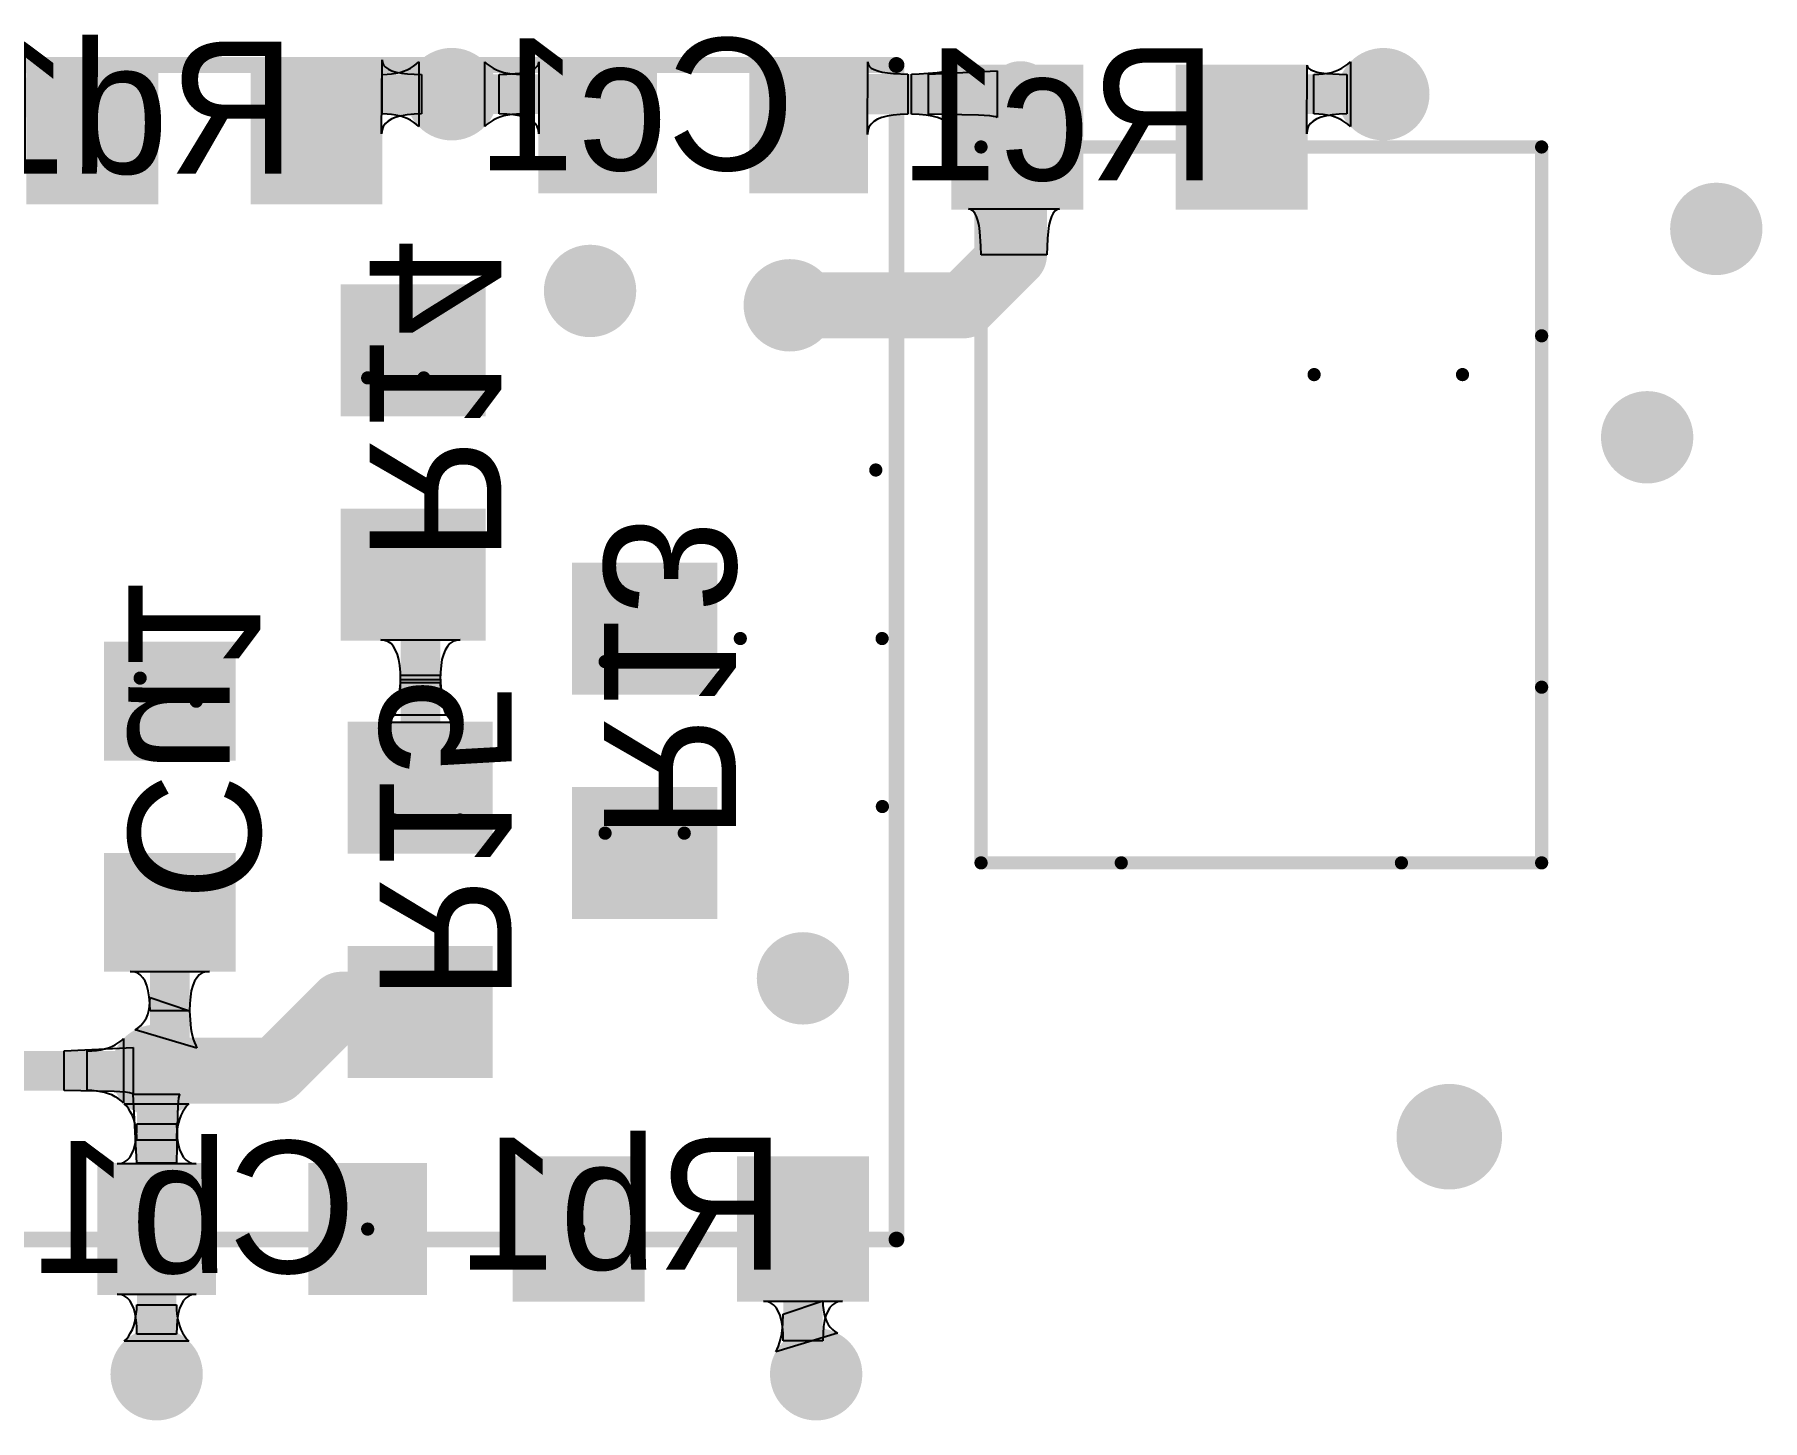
# Model space of a CAD drawing. Header units: millimetres. Extents: x 225 to 632, y 90 to 298.
# Drawn here: x 522.25 to 535.35, y 171.43 to 181.93 of the extents above; entities that cross this region are included whole.
import ezdxf

# ---------------------------------------------------------------- set-up
doc = ezdxf.new("R2010")
doc.units = ezdxf.units.MM
for name, color, linetype in [('BottomLayer', 5, 'Continuous'), ('BottomOverlay', 54, 'Continuous'), ('Mechanical15', 56, 'Continuous'), ('ViaHoleLayer', 16, 'Continuous')]:
    doc.layers.add(name, color=color, linetype=linetype)

# ---------------------------------------------------------------- blocks, each defined once
blk = doc.blocks.new('RESC0603_1608__N_B_38')
at = {"layer": 'BottomLayer'}
for points in [[(-1.35, -0.55), (-0.35, -0.55), (-1.35, 0.55), (-0.35, 0.55)], [(0.35, -0.55), (1.35, -0.55), (0.35, 0.55), (1.35, 0.55)]]:
    blk.add_solid(points, dxfattribs=at)
blk = doc.blocks.new('RESC0603_1608__N_B_39')
at = {"layer": 'BottomLayer'}
for points in [[(-1.35, -0.55), (-0.35, -0.55), (-1.35, 0.55), (-0.35, 0.55)], [(0.35, -0.55), (1.35, -0.55), (0.35, 0.55), (1.35, 0.55)]]:
    blk.add_solid(points, dxfattribs=at)
blk = doc.blocks.new('RESC0603_1608__N_B_40')
at = {"layer": 'BottomLayer'}
for points in [[(-1.35, -0.55), (-0.35, -0.55), (-1.35, 0.55), (-0.35, 0.55)], [(0.35, -0.55), (1.35, -0.55), (0.35, 0.55), (1.35, 0.55)]]:
    blk.add_solid(points, dxfattribs=at)
blk = doc.blocks.new('S5980_41')
at = {"layer": 'Mechanical15', "const_width": 0.12}
for points in [[(-4.579, 5.291), (4.321, 5.291)], [(-4.579, 5.291), (-4.579, -5.209)], [(4.321, 5.291), (4.321, -5.209)], [(-4.579, -5.209), (4.321, -5.209)]]:
    blk.add_lwpolyline(points, dxfattribs=at)
at = {"layer": 'Mechanical15', "const_width": 0.06}
for points in [[(-4.609, 5.291, 1), (-4.549, 5.291, 1)], [(-4.609, 5.291, 1), (-4.549, 5.291, 1)], [(4.291, 5.291, 1), (4.351, 5.291, 1)], [(4.291, 5.291, 1), (4.351, 5.291, 1)], [(-4.609, -5.209, 1), (-4.549, -5.209, 1)], [(-4.609, -5.209, 1), (-4.549, -5.209, 1)], [(4.291, -5.209, 1), (4.351, -5.209, 1)], [(4.291, -5.209, 1), (4.351, -5.209, 1)]]:
    blk.add_lwpolyline(points, format="xyb", close=True, dxfattribs=at)
blk = doc.blocks.new('CAPC0603_1608__N_B_105')
at = {"layer": 'BottomLayer'}
for points in [[(-1.25, 0.5), (-1.25, -0.5), (-0.35, 0.5), (-0.35, -0.5)], [(0.35, 0.5), (0.35, -0.5), (1.25, 0.5), (1.25, -0.5)]]:
    blk.add_solid(points, dxfattribs=at)
blk = doc.blocks.new('CAPC0603_1608__N_B_106')
at = {"layer": 'BottomLayer'}
for points in [[(-1.25, 0.5), (-1.25, -0.5), (-0.35, 0.5), (-0.35, -0.5)], [(0.35, 0.5), (0.35, -0.5), (1.25, 0.5), (1.25, -0.5)]]:
    blk.add_solid(points, dxfattribs=at)
blk = doc.blocks.new('CAPC0603_1608__N_B_108')
at = {"layer": 'BottomLayer'}
for points in [[(-1.25, 0.5), (-1.25, -0.5), (-0.35, 0.5), (-0.35, -0.5)], [(0.35, 0.5), (0.35, -0.5), (1.25, 0.5), (1.25, -0.5)]]:
    blk.add_solid(points, dxfattribs=at)
blk = doc.blocks.new('RESC0603_1608__N_B_110')
at = {"layer": 'BottomLayer'}
for points in [[(-1.35, -0.55), (-0.35, -0.55), (-1.35, 0.55), (-0.35, 0.55)], [(0.35, -0.55), (1.35, -0.55), (0.35, 0.55), (1.35, 0.55)]]:
    blk.add_solid(points, dxfattribs=at)
blk = doc.blocks.new('RESC0603_1608__N_B_111')
at = {"layer": 'BottomLayer'}
for points in [[(-1.35, -0.55), (-0.35, -0.55), (-1.35, 0.55), (-0.35, 0.55)], [(0.35, -0.55), (1.35, -0.55), (0.35, 0.55), (1.35, 0.55)]]:
    blk.add_solid(points, dxfattribs=at)
blk = doc.blocks.new('RESC0603_1608__N_B_112')
at = {"layer": 'BottomLayer'}
for points in [[(-1.35, -0.55), (-0.35, -0.55), (-1.35, 0.55), (-0.35, 0.55)], [(0.35, -0.55), (1.35, -0.55), (0.35, 0.55), (1.35, 0.55)]]:
    blk.add_solid(points, dxfattribs=at)
blk = doc.blocks.new('00_9188_004_020_62___M______F_________113')
at = {"layer": 'Mechanical15', "const_width": 0.1}
for points in [[(-2.725, 2.7), (-2.725, 1.637)], [(-2.725, 2.7), (2.7, 2.7)], [(2.7, 2.7), (2.7, -1.55)], [(-2.725, 1.637), (-2.725, -0.487)], [(-2.725, -0.487), (-2.725, -1.55)], [(-2.725, -1.55), (-1.394, -1.55)], [(-1.394, -1.55), (1.269, -1.55)], [(1.269, -1.55), (2.7, -1.55)]]:
    blk.add_lwpolyline(points, dxfattribs=at)
at = {"layer": 'Mechanical15', "const_width": 0.05}
for points in [[(-2.75, 2.7, 1), (-2.7, 2.7, 1)], [(-2.75, 2.7, 1), (-2.7, 2.7, 1)], [(2.675, 2.7, 1), (2.725, 2.7, 1)], [(2.675, 2.7, 1), (2.725, 2.7, 1)], [(-2.75, 1.637, 1), (-2.7, 1.637, 1)], [(-2.75, 1.637, 1), (-2.7, 1.637, 1)], [(-2.75, -0.487, 1), (-2.7, -0.487, 1)], [(-2.75, -0.487, 1), (-2.7, -0.487, 1)], [(-2.75, -1.55, 1), (-2.7, -1.55, 1)], [(-2.75, -1.55, 1), (-2.7, -1.55, 1)], [(-1.419, -1.55, 1), (-1.369, -1.55, 1)], [(-1.419, -1.55, 1), (-1.369, -1.55, 1)], [(1.244, -1.55, 1), (1.294, -1.55, 1)], [(1.244, -1.55, 1), (1.294, -1.55, 1)], [(2.675, -1.55, 1), (2.725, -1.55, 1)], [(2.675, -1.55, 1), (2.725, -1.55, 1)]]:
    blk.add_lwpolyline(points, format="xyb", close=True, dxfattribs=at)

msp = doc.modelspace()

# ---------------------------------------------------------------- linework, layer by layer
at = {"layer": 'BottomLayer'}
for p, q in [((524.881, 181.175), (524.884, 181.736)), ((524.884, 181.736), (524.887, 181.715)), ((524.887, 181.715), (524.896, 181.696)), ((524.896, 181.696), (524.911, 181.679)), ((525.122, 181.686), (525.143, 181.702)), ((525.143, 181.702), (525.163, 181.72)), ((525.163, 181.72), (525.163, 181.23)), ((525.662, 181.23), (525.662, 181.72)), ((525.662, 181.72), (525.682, 181.702)), ((525.682, 181.702), (525.703, 181.686)), ((526.06, 181.686), (526.069, 181.702)), ((526.069, 181.702), (526.072, 181.72)), ((526.072, 181.72), (526.072, 181.175)), ((528.563, 181.17), (528.566, 181.72)), ((528.566, 181.72), (528.569, 181.702)), ((528.569, 181.702), (528.578, 181.687)), ((529.2, 181.683), (529.203, 181.696)), ((529.203, 181.696), (529.206, 181.17)), ((531.894, 181.175), (531.897, 181.696)), ((531.897, 181.696), (531.9, 181.682)), ((532.184, 181.686), (532.206, 181.702)), ((532.206, 181.702), (532.225, 181.72)), ((532.225, 181.72), (532.225, 181.23)), ((524.886, 181.625), (524.922, 181.626)), ((524.886, 181.325), (524.886, 181.625)), ((524.911, 181.679), (524.932, 181.665)), ((524.922, 181.626), (524.956, 181.629)), ((524.932, 181.665), (524.959, 181.653)), ((524.956, 181.629), (524.988, 181.634)), ((524.959, 181.653), (524.992, 181.643)), ((524.988, 181.634), (525.018, 181.64)), ((524.992, 181.643), (525.031, 181.635)), ((525.018, 181.64), (525.047, 181.649)), ((525.031, 181.635), (525.076, 181.629)), ((525.047, 181.649), (525.074, 181.659)), ((525.074, 181.659), (525.099, 181.672)), ((525.076, 181.629), (525.127, 181.626)), ((525.099, 181.672), (525.122, 181.686)), ((525.127, 181.626), (525.184, 181.625)), ((525.184, 181.625), (525.184, 181.325)), ((525.703, 181.686), (525.726, 181.672)), ((525.726, 181.672), (525.751, 181.659)), ((525.751, 181.659), (525.778, 181.649)), ((525.772, 181.625), (525.829, 181.626)), ((525.772, 181.325), (525.772, 181.625)), ((525.778, 181.649), (525.807, 181.64)), ((525.807, 181.64), (525.837, 181.634)), ((525.829, 181.626), (525.925, 181.634)), ((525.837, 181.634), (525.869, 181.629)), ((525.869, 181.629), (525.903, 181.626)), ((525.903, 181.626), (525.939, 181.625)), ((525.925, 181.634), (525.964, 181.64)), ((525.939, 181.625), (525.939, 181.325)), ((525.964, 181.64), (525.997, 181.649)), ((525.997, 181.649), (526.024, 181.659)), ((526.024, 181.659), (526.045, 181.672)), ((526.045, 181.672), (526.06, 181.686)), ((528.578, 181.687), (528.593, 181.673)), ((528.593, 181.673), (528.615, 181.661)), ((528.615, 181.661), (528.642, 181.651)), ((528.642, 181.651), (528.676, 181.642)), ((528.676, 181.642), (528.715, 181.636)), ((528.715, 181.636), (528.761, 181.631)), ((528.761, 181.631), (528.871, 181.627)), ((528.871, 181.627), (528.871, 181.323)), ((528.898, 181.627), (528.956, 181.628)), ((528.898, 181.323), (528.898, 181.627)), ((528.956, 181.628), (529.093, 181.638)), ((529.027, 181.627), (529.548, 181.652)), ((529.027, 181.323), (529.027, 181.627)), ((529.093, 181.638), (529.127, 181.645)), ((529.127, 181.645), (529.154, 181.652)), ((529.154, 181.652), (529.176, 181.661)), ((529.176, 181.661), (529.191, 181.671)), ((529.191, 181.671), (529.2, 181.683)), ((529.548, 181.652), (529.548, 181.298)), ((531.9, 181.682), (531.909, 181.67)), ((531.909, 181.67), (531.924, 181.66)), ((531.924, 181.66), (531.945, 181.651)), ((531.945, 181.651), (531.972, 181.643)), ((531.949, 181.625), (531.985, 181.626)), ((531.949, 181.325), (531.949, 181.625)), ((531.972, 181.643), (532.005, 181.636)), ((531.985, 181.626), (532.018, 181.629)), ((532.005, 181.636), (532.044, 181.631)), ((532.018, 181.629), (532.051, 181.634)), ((532.044, 181.631), (532.14, 181.626)), ((532.051, 181.634), (532.081, 181.64)), ((532.081, 181.64), (532.109, 181.649)), ((532.109, 181.649), (532.136, 181.659)), ((532.136, 181.659), (532.161, 181.672)), ((532.14, 181.626), (532.197, 181.625)), ((532.161, 181.672), (532.184, 181.686)), ((532.197, 181.625), (532.197, 181.325)), ((524.922, 181.324), (524.886, 181.325)), ((524.956, 181.321), (524.922, 181.324)), ((524.988, 181.316), (524.956, 181.321)), ((524.991, 181.301), (524.957, 181.288)), ((525.018, 181.31), (524.988, 181.316)), ((525.03, 181.312), (524.991, 181.301)), ((525.047, 181.301), (525.018, 181.31)), ((525.075, 181.319), (525.03, 181.312)), ((525.074, 181.291), (525.047, 181.301)), ((525.127, 181.324), (525.075, 181.319)), ((525.184, 181.325), (525.127, 181.324)), ((525.778, 181.301), (525.751, 181.291)), ((525.829, 181.324), (525.772, 181.325)), ((525.807, 181.31), (525.778, 181.301)), ((525.837, 181.316), (525.807, 181.31)), ((525.88, 181.319), (525.829, 181.324)), ((525.869, 181.321), (525.837, 181.316)), ((525.903, 181.324), (525.869, 181.321)), ((525.925, 181.312), (525.88, 181.319)), ((525.939, 181.325), (525.903, 181.324)), ((525.964, 181.301), (525.925, 181.312)), ((525.997, 181.288), (525.964, 181.301)), ((528.674, 181.298), (528.64, 181.285)), ((528.714, 181.309), (528.674, 181.298)), ((528.76, 181.317), (528.714, 181.309)), ((528.812, 181.321), (528.76, 181.317)), ((528.871, 181.323), (528.812, 181.321)), ((528.957, 181.321), (528.898, 181.323)), ((529.009, 181.317), (528.957, 181.321)), ((529.055, 181.309), (529.009, 181.317)), ((529.406, 181.316), (529.027, 181.323)), ((529.095, 181.298), (529.055, 181.309)), ((529.129, 181.285), (529.095, 181.298)), ((529.491, 181.311), (529.406, 181.316)), ((529.52, 181.307), (529.491, 181.311)), ((529.539, 181.303), (529.52, 181.307)), ((529.548, 181.298), (529.539, 181.303)), ((531.985, 181.324), (531.949, 181.325)), ((532.004, 181.301), (531.97, 181.288)), ((532.018, 181.321), (531.985, 181.324)), ((532.043, 181.312), (532.004, 181.301)), ((532.051, 181.316), (532.018, 181.321)), ((532.088, 181.319), (532.043, 181.312)), ((532.081, 181.31), (532.051, 181.316)), ((532.109, 181.301), (532.081, 181.31)), ((532.14, 181.324), (532.088, 181.319)), ((532.136, 181.291), (532.109, 181.301)), ((532.197, 181.325), (532.14, 181.324)), ((524.884, 181.204), (524.881, 181.175)), ((524.893, 181.229), (524.884, 181.204)), ((524.909, 181.252), (524.893, 181.229)), ((524.93, 181.271), (524.909, 181.252)), ((524.957, 181.288), (524.93, 181.271)), ((525.099, 181.278), (525.074, 181.291)), ((525.122, 181.264), (525.099, 181.278)), ((525.143, 181.248), (525.122, 181.264)), ((525.163, 181.23), (525.143, 181.248)), ((525.682, 181.248), (525.662, 181.23)), ((525.703, 181.264), (525.682, 181.248)), ((525.726, 181.278), (525.703, 181.264)), ((525.751, 181.291), (525.726, 181.278)), ((526.024, 181.271), (525.997, 181.288)), ((526.045, 181.252), (526.024, 181.271)), ((526.06, 181.229), (526.045, 181.252)), ((526.069, 181.204), (526.06, 181.229)), ((526.072, 181.175), (526.069, 181.204)), ((528.566, 181.199), (528.563, 181.17)), ((528.575, 181.225), (528.566, 181.199)), ((528.591, 181.248), (528.575, 181.225)), ((528.613, 181.268), (528.591, 181.248)), ((528.64, 181.285), (528.613, 181.268)), ((529.157, 181.268), (529.129, 181.285)), ((529.178, 181.248), (529.157, 181.268)), ((529.194, 181.225), (529.178, 181.248)), ((529.203, 181.199), (529.194, 181.225)), ((529.206, 181.17), (529.203, 181.199)), ((531.897, 181.204), (531.894, 181.175)), ((531.906, 181.229), (531.897, 181.204)), ((531.922, 181.252), (531.906, 181.229)), ((531.943, 181.271), (531.922, 181.252)), ((531.97, 181.288), (531.943, 181.271)), ((532.161, 181.278), (532.136, 181.291)), ((532.184, 181.264), (532.161, 181.278)), ((532.206, 181.248), (532.184, 181.264)), ((532.225, 181.23), (532.206, 181.248)), ((529.348, 180.602), (529.33, 180.605)), ((529.33, 180.605), (530.02, 180.605)), ((529.364, 180.591), (529.348, 180.602)), ((529.378, 180.574), (529.364, 180.591)), ((529.391, 180.549), (529.378, 180.574)), ((529.401, 180.518), (529.391, 180.549)), ((529.41, 180.48), (529.401, 180.518)), ((529.949, 180.518), (529.94, 180.48)), ((529.959, 180.549), (529.949, 180.518)), ((529.972, 180.574), (529.959, 180.549)), ((529.986, 180.591), (529.972, 180.574)), ((530.002, 180.602), (529.986, 180.591)), ((530.02, 180.605), (530.002, 180.602)), ((529.416, 180.435), (529.41, 180.48)), ((529.424, 180.323), (529.416, 180.435)), ((529.929, 180.382), (529.925, 180.257)), ((529.934, 180.435), (529.929, 180.382)), ((529.94, 180.48), (529.934, 180.435)), ((529.425, 180.257), (529.424, 180.323)), ((529.925, 180.257), (529.425, 180.257)), ((524.903, 177.336), (524.875, 177.339)), ((524.875, 177.339), (525.475, 177.339)), ((524.929, 177.327), (524.903, 177.336)), ((524.952, 177.312), (524.929, 177.327)), ((524.971, 177.29), (524.952, 177.312)), ((524.987, 177.263), (524.971, 177.29)), ((525.001, 177.23), (524.987, 177.263)), ((525.363, 177.263), (525.349, 177.23)), ((525.379, 177.29), (525.363, 177.263)), ((525.398, 177.312), (525.379, 177.29)), ((525.421, 177.327), (525.398, 177.312)), ((525.447, 177.336), (525.421, 177.327)), ((525.475, 177.339), (525.447, 177.336)), ((525.012, 177.19), (525.001, 177.23)), ((525.019, 177.145), (525.012, 177.19)), ((525.023, 177.093), (525.019, 177.145)), ((525.331, 177.145), (525.327, 177.093)), ((525.338, 177.19), (525.331, 177.145)), ((525.349, 177.23), (525.338, 177.19)), ((525.019, 176.963), (525.023, 177.014)), ((525.025, 177.036), (525.023, 177.093)), ((525.023, 177.014), (525.025, 177.072)), ((525.023, 176.96), (525.025, 177.017)), ((525.025, 177.072), (525.325, 177.072)), ((525.325, 177.036), (525.025, 177.036)), ((525.025, 177.017), (525.325, 177.017)), ((525.327, 177.093), (525.325, 177.036)), ((525.325, 177.072), (525.327, 177.014)), ((525.325, 177.017), (525.327, 176.96)), ((525.327, 177.014), (525.331, 176.963)), ((524.971, 176.817), (524.987, 176.845)), ((524.987, 176.845), (525.001, 176.878)), ((525.001, 176.878), (525.012, 176.917)), ((525.001, 176.823), (525.012, 176.863)), ((525.012, 176.917), (525.019, 176.963)), ((525.012, 176.863), (525.019, 176.908)), ((525.019, 176.908), (525.023, 176.96)), ((525.327, 176.96), (525.331, 176.908)), ((525.331, 176.963), (525.338, 176.917)), ((525.331, 176.908), (525.338, 176.863)), ((525.338, 176.917), (525.349, 176.878)), ((525.338, 176.863), (525.349, 176.823)), ((525.349, 176.878), (525.363, 176.845)), ((525.363, 176.845), (525.379, 176.817)), ((524.875, 176.769), (524.903, 176.772)), ((525.475, 176.769), (524.875, 176.769)), ((524.875, 176.714), (524.903, 176.717)), ((525.475, 176.714), (524.875, 176.714)), ((524.903, 176.772), (524.929, 176.781)), ((524.903, 176.717), (524.929, 176.726)), ((524.929, 176.781), (524.952, 176.796)), ((524.929, 176.726), (524.952, 176.741)), ((524.952, 176.796), (524.971, 176.817)), ((524.952, 176.741), (524.971, 176.763)), ((524.971, 176.763), (524.987, 176.79)), ((524.987, 176.79), (525.001, 176.823)), ((525.349, 176.823), (525.363, 176.79)), ((525.363, 176.79), (525.379, 176.763)), ((525.379, 176.817), (525.398, 176.796)), ((525.379, 176.763), (525.398, 176.741)), ((525.398, 176.796), (525.421, 176.781)), ((525.398, 176.741), (525.421, 176.726)), ((525.421, 176.781), (525.447, 176.772)), ((525.421, 176.726), (525.447, 176.717)), ((525.447, 176.772), (525.475, 176.769)), ((525.447, 176.717), (525.475, 176.714)), ((523.003, 174.825), (522.975, 174.828)), ((522.975, 174.828), (523.575, 174.828)), ((523.029, 174.816), (523.003, 174.825)), ((523.051, 174.801), (523.029, 174.816)), ((523.071, 174.78), (523.051, 174.801)), ((523.087, 174.753), (523.071, 174.78)), ((523.101, 174.72), (523.087, 174.753)), ((523.462, 174.753), (523.449, 174.72)), ((523.479, 174.78), (523.462, 174.753)), ((523.498, 174.801), (523.479, 174.78)), ((523.521, 174.816), (523.498, 174.801)), ((523.546, 174.825), (523.521, 174.816)), ((523.575, 174.828), (523.546, 174.825)), ((523.111, 174.681), (523.101, 174.72)), ((523.119, 174.636), (523.111, 174.681)), ((523.123, 174.585), (523.119, 174.636)), ((523.124, 174.595), (523.125, 174.631)), ((523.125, 174.631), (523.425, 174.53)), ((523.431, 174.636), (523.426, 174.585)), ((523.438, 174.681), (523.431, 174.636)), ((523.449, 174.72), (523.438, 174.681)), ((523.097, 174.476), (523.107, 174.502)), ((523.107, 174.502), (523.115, 174.531)), ((523.115, 174.531), (523.12, 174.562)), ((523.12, 174.562), (523.124, 174.595)), ((523.125, 174.528), (523.123, 174.585)), ((523.425, 174.528), (523.125, 174.528)), ((523.426, 174.585), (523.425, 174.528)), ((523.425, 174.53), (523.426, 174.494)), ((523.426, 174.494), (523.434, 174.396)), ((523.012, 174.385), (523.033, 174.398)), ((523.481, 174.245), (523.012, 174.385)), ((523.033, 174.398), (523.052, 174.414)), ((523.052, 174.414), (523.069, 174.432)), ((523.069, 174.432), (523.084, 174.453)), ((523.084, 174.453), (523.097, 174.476)), ((523.434, 174.396), (523.439, 174.367)), ((523.439, 174.367), (523.453, 174.313)), ((522.475, 174.225), (522.998, 174.252)), ((522.475, 173.925), (522.475, 174.225)), ((522.649, 174.225), (522.684, 174.226)), ((522.649, 173.925), (522.649, 174.225)), ((522.684, 174.226), (522.718, 174.229)), ((522.718, 174.229), (522.751, 174.234)), ((522.751, 174.234), (522.781, 174.24)), ((522.781, 174.24), (522.809, 174.249)), ((522.809, 174.249), (522.836, 174.259)), ((522.836, 174.259), (522.861, 174.272)), ((522.861, 174.272), (522.884, 174.286)), ((522.884, 174.286), (522.906, 174.302)), ((522.906, 174.302), (522.925, 174.32)), ((522.925, 174.32), (522.925, 173.83)), ((522.998, 174.252), (522.998, 173.898)), ((523.453, 174.313), (523.461, 174.288)), ((523.461, 174.288), (523.471, 174.266)), ((523.471, 174.266), (523.481, 174.245)), ((522.854, 173.918), (522.475, 173.925)), ((522.684, 173.924), (522.649, 173.925)), ((522.718, 173.921), (522.684, 173.924)), ((522.751, 173.916), (522.718, 173.921)), ((522.781, 173.91), (522.751, 173.916)), ((522.809, 173.901), (522.781, 173.91)), ((522.836, 173.891), (522.809, 173.901)), ((522.861, 173.878), (522.836, 173.891)), ((522.94, 173.912), (522.854, 173.918)), ((522.884, 173.864), (522.861, 173.878)), ((522.906, 173.848), (522.884, 173.864)), ((522.925, 173.83), (522.906, 173.848)), ((522.969, 173.908), (522.94, 173.912)), ((522.988, 173.903), (522.969, 173.908)), ((522.998, 173.898), (522.988, 173.903)), ((523.025, 173.375), (522.998, 173.898)), ((522.998, 173.898), (523.352, 173.898)), ((523.338, 173.84), (523.332, 173.754)), ((523.342, 173.869), (523.338, 173.84)), ((523.347, 173.888), (523.342, 173.869)), ((523.352, 173.898), (523.347, 173.888)), ((522.948, 173.806), (522.93, 173.825)), ((522.93, 173.825), (523.42, 173.825)), ((522.964, 173.784), (522.948, 173.806)), ((522.978, 173.761), (522.964, 173.784)), ((522.991, 173.736), (522.978, 173.761)), ((523.001, 173.709), (522.991, 173.736)), ((523.01, 173.681), (523.001, 173.709)), ((523.332, 173.754), (523.325, 173.375)), ((523.349, 173.709), (523.34, 173.681)), ((523.359, 173.736), (523.349, 173.709)), ((523.372, 173.761), (523.359, 173.736)), ((523.386, 173.784), (523.372, 173.761)), ((523.402, 173.806), (523.386, 173.784)), ((523.42, 173.825), (523.402, 173.806)), ((523.016, 173.651), (523.01, 173.681)), ((523.021, 173.618), (523.016, 173.651)), ((523.019, 173.563), (523.024, 173.614)), ((523.024, 173.585), (523.021, 173.618)), ((523.024, 173.614), (523.025, 173.672)), ((523.025, 173.549), (523.024, 173.585)), ((523.025, 173.672), (523.325, 173.672)), ((523.325, 173.672), (523.327, 173.614)), ((523.326, 173.585), (523.325, 173.549)), ((523.329, 173.618), (523.326, 173.585)), ((523.327, 173.614), (523.331, 173.563)), ((523.334, 173.651), (523.329, 173.618)), ((523.34, 173.681), (523.334, 173.651)), ((522.971, 173.417), (522.988, 173.445)), ((522.988, 173.445), (523.001, 173.478)), ((523.001, 173.478), (523.012, 173.517)), ((523.012, 173.517), (523.019, 173.563)), ((523.325, 173.549), (523.025, 173.549)), ((523.331, 173.563), (523.339, 173.517)), ((523.339, 173.517), (523.349, 173.478)), ((523.349, 173.478), (523.363, 173.445)), ((523.363, 173.445), (523.379, 173.417)), ((522.875, 173.369), (522.904, 173.372)), ((523.475, 173.369), (522.875, 173.369)), ((522.904, 173.372), (522.929, 173.381)), ((522.929, 173.381), (522.952, 173.396)), ((522.952, 173.396), (522.971, 173.417)), ((523.325, 173.375), (523.025, 173.375)), ((523.379, 173.417), (523.399, 173.396)), ((523.399, 173.396), (523.421, 173.381)), ((523.421, 173.381), (523.447, 173.372)), ((523.447, 173.372), (523.475, 173.369)), ((522.904, 172.378), (522.875, 172.381)), ((522.875, 172.381), (523.475, 172.381)), ((522.929, 172.369), (522.904, 172.378)), ((522.952, 172.354), (522.929, 172.369)), ((522.971, 172.333), (522.952, 172.354)), ((522.988, 172.305), (522.971, 172.333)), ((523.001, 172.272), (522.988, 172.305)), ((523.012, 172.233), (523.001, 172.272)), ((523.021, 172.232), (523.024, 172.265)), ((523.024, 172.265), (523.025, 172.301)), ((523.025, 172.301), (523.325, 172.301)), ((523.325, 172.301), (523.326, 172.265)), ((523.326, 172.265), (523.329, 172.232)), ((523.349, 172.272), (523.339, 172.233)), ((523.363, 172.305), (523.349, 172.272)), ((523.379, 172.333), (523.363, 172.305)), ((523.399, 172.354), (523.379, 172.333)), ((523.421, 172.369), (523.399, 172.354)), ((523.447, 172.378), (523.421, 172.369)), ((523.475, 172.381), (523.447, 172.378)), ((527.804, 172.325), (527.775, 172.328)), ((527.775, 172.328), (528.375, 172.328)), ((527.829, 172.316), (527.804, 172.325)), ((527.852, 172.301), (527.829, 172.316)), ((527.871, 172.28), (527.852, 172.301)), ((527.888, 172.253), (527.871, 172.28)), ((527.925, 172.23), (528.225, 172.331)), ((528.225, 172.331), (528.226, 172.295)), ((528.226, 172.295), (528.23, 172.262)), ((528.23, 172.262), (528.235, 172.231)), ((528.279, 172.28), (528.263, 172.253)), ((528.299, 172.301), (528.279, 172.28)), ((528.321, 172.316), (528.299, 172.301)), ((528.347, 172.325), (528.321, 172.316)), ((528.375, 172.328), (528.347, 172.325)), ((522.991, 172.114), (523.001, 172.141)), ((523.001, 172.141), (523.01, 172.169)), ((523.01, 172.169), (523.016, 172.199)), ((523.019, 172.187), (523.012, 172.233)), ((523.016, 172.199), (523.021, 172.232)), ((523.024, 172.136), (523.019, 172.187)), ((523.025, 172.078), (523.024, 172.136)), ((523.327, 172.136), (523.325, 172.078)), ((523.331, 172.187), (523.327, 172.136)), ((523.329, 172.232), (523.334, 172.199)), ((523.339, 172.233), (523.331, 172.187)), ((523.334, 172.199), (523.34, 172.169)), ((523.34, 172.169), (523.349, 172.141)), ((523.349, 172.141), (523.359, 172.114)), ((527.901, 172.22), (527.888, 172.253)), ((527.912, 172.181), (527.901, 172.22)), ((527.919, 172.136), (527.912, 172.181)), ((527.924, 172.085), (527.919, 172.136)), ((527.92, 172.127), (527.923, 172.16)), ((527.923, 172.16), (527.925, 172.23)), ((528.231, 172.136), (528.227, 172.085)), ((528.239, 172.181), (528.231, 172.136)), ((528.235, 172.231), (528.243, 172.202)), ((528.249, 172.22), (528.239, 172.181)), ((528.243, 172.202), (528.253, 172.176)), ((528.263, 172.253), (528.249, 172.22)), ((528.253, 172.176), (528.266, 172.153)), ((528.266, 172.153), (528.281, 172.132)), ((528.281, 172.132), (528.298, 172.114)), ((522.93, 172.025), (522.948, 172.044)), ((523.42, 172.025), (522.93, 172.025)), ((522.948, 172.044), (522.964, 172.066)), ((522.964, 172.066), (522.978, 172.089)), ((522.978, 172.089), (522.991, 172.114)), ((523.325, 172.078), (523.025, 172.078)), ((523.359, 172.114), (523.372, 172.089)), ((523.372, 172.089), (523.386, 172.066)), ((523.386, 172.066), (523.402, 172.044)), ((523.402, 172.044), (523.42, 172.025)), ((528.338, 172.085), (527.869, 171.945)), ((527.889, 171.988), (527.897, 172.013)), ((527.897, 172.013), (527.905, 172.039)), ((527.905, 172.039), (527.911, 172.067)), ((527.911, 172.067), (527.92, 172.127)), ((527.925, 172.028), (527.924, 172.085)), ((528.225, 172.028), (527.925, 172.028)), ((528.227, 172.085), (528.225, 172.028)), ((528.298, 172.114), (528.317, 172.098)), ((528.317, 172.098), (528.338, 172.085)), ((527.869, 171.945), (527.879, 171.966)), ((527.879, 171.966), (527.889, 171.988))]:
    msp.add_line(p, q, dxfattribs=at)
for points, const_width in [([(525.237, 181.475, 1), (525.588, 181.475, 1)], 0.35), ([(532.3, 181.475, 1), (532.65, 181.475, 1)], 0.35), ([(529.6, 181.475, 1), (529.85, 181.475, 1)], 0.25), ([(522.5, 181.45, 1), (522.65, 181.45, 1)], 0.15), ([(524.2, 181.475, 1), (524.35, 181.475, 1)], 0.15), ([(525.338, 181.475, 1), (525.487, 181.475, 1)], 0.15), ([(525.338, 181.475, 1), (525.487, 181.475, 1)], 0.15), ([(526.4, 181.475, 1), (526.55, 181.475, 1)], 0.15), ([(527.999, 181.475, 1), (528.151, 181.475, 1)], 0.152), ([(529.55, 181.425, 1), (529.8, 181.425, 1)], 0.25), ([(529.55, 181.425, 1), (529.8, 181.425, 1)], 0.25), ([(529.649, 181.475, 1), (529.801, 181.475, 1)], 0.152), ([(531.35, 181.475, 1), (531.5, 181.475, 1)], 0.15), ([(532.4, 181.475, 1), (532.55, 181.475, 1)], 0.15), ([(534.824, 180.454, 1), (535.174, 180.454, 1)], 0.35), ([(529.55, 180.257, 1), (529.8, 180.257, 1)], 0.25), ([(529.55, 180.257, 1), (529.8, 180.257, 1)], 0.25), ([(526.286, 179.984, 1), (526.636, 179.984, 1)], 0.35), ([(527.8, 179.875, 1), (528.15, 179.875, 1)], 0.35), ([(527.85, 179.875, 1), (528.1, 179.875, 1)], 0.25), ([(529.168, 179.875, 1), (529.418, 179.875, 1)], 0.25), ([(529.168, 179.875, 1), (529.418, 179.875, 1)], 0.25), ([(524.675, 179.325, 1), (524.875, 179.325, 1)], 0.2), ([(525.1, 179.325, 1), (525.3, 179.325, 1)], 0.2), ([(534.3, 178.875, 1), (534.65, 178.875, 1)], 0.35), ([(525.1, 177.925, 1), (525.25, 177.925, 1)], 0.15), ([(526.475, 177.175, 1), (526.675, 177.175, 1)], 0.2), ([(527.075, 177.175, 1), (527.275, 177.175, 1)], 0.2), ([(522.95, 177.05, 1), (523.15, 177.05, 1)], 0.2), ([(523.15, 176.875, 1), (523.4, 176.875, 1)], 0.25), ([(523.35, 176.875, 1), (523.6, 176.875, 1)], 0.25), ([(523.375, 176.875, 1), (523.575, 176.875, 1)], 0.2), ([(525.1, 176.275, 1), (525.25, 176.275, 1)], 0.15), ([(524.875, 175.975, 1), (525.075, 175.975, 1)], 0.2), ([(525.375, 175.975, 1), (525.575, 175.975, 1)], 0.2), ([(526.475, 175.875, 1), (526.675, 175.875, 1)], 0.2), ([(527.075, 175.875, 1), (527.275, 175.875, 1)], 0.2), ([(523.2, 175.275, 1), (523.35, 175.275, 1)], 0.15), ([(527.9, 174.775, 1), (528.25, 174.775, 1)], 0.35), ([(524.45, 174.575, 1), (524.7, 174.575, 1)], 0.25), ([(524.45, 174.575, 1), (524.7, 174.575, 1)], 0.25), ([(525.05, 174.575, 1), (525.3, 174.575, 1)], 0.25), ([(523, 174.075, 1), (523.35, 174.075, 1)], 0.35), ([(523.05, 174.075, 1), (523.3, 174.075, 1)], 0.25), ([(523.1, 174.075, 1), (523.25, 174.075, 1)], 0.15), ([(523.1, 174.075, 1), (523.25, 174.075, 1)], 0.15), ([(523.1, 174.075, 1), (523.25, 174.075, 1)], 0.15), ([(523.2, 174.175, 1), (523.35, 174.175, 1)], 0.15), ([(523.2, 174.175, 1), (523.35, 174.175, 1)], 0.15), ([(523.95, 174.075, 1), (524.2, 174.075, 1)], 0.25), ([(523.95, 174.075, 1), (524.2, 174.075, 1)], 0.25), ([(532.775, 173.575, 1), (533.175, 173.575, 1)], 0.4), ([(524.675, 172.875, 1), (524.875, 172.875, 1)], 0.2), ([(526.275, 172.875, 1), (526.475, 172.875, 1)], 0.2), ([(523.1, 172.875, 1), (523.25, 172.875, 1)], 0.15), ([(523.1, 172.875, 1), (523.25, 172.875, 1)], 0.15), ([(528, 172.875, 1), (528.15, 172.875, 1)], 0.15), ([(523, 171.775, 1), (523.35, 171.775, 1)], 0.35), ([(528, 171.775, 1), (528.35, 171.775, 1)], 0.35), ([(528, 171.875, 1), (528.15, 171.875, 1)], 0.15), ([(528, 171.875, 1), (528.15, 171.875, 1)], 0.15), ([(523.1, 171.775, 1), (523.25, 171.775, 1)], 0.15), ([(523.1, 171.775, 1), (523.25, 171.775, 1)], 0.15), ([(523.15, 171.825, 1), (523.3, 171.825, 1)], 0.15), ([(528.1, 171.775, 1), (528.25, 171.775, 1)], 0.15)]:
    msp.add_lwpolyline(points, format="xyb", close=True, dxfattribs=dict(at, const_width=const_width))
for points, const_width in [([(529.675, 181.425), (529.725, 181.475)], 0.5), ([(520.975, 181.45), (522.575, 181.45)], 0.3), ([(524.275, 181.475), (525.413, 181.475)], 0.3), ([(525.413, 181.475), (526.475, 181.475)], 0.3), ([(528.075, 181.475), (529.725, 181.475)], 0.305), ([(529.675, 180.257), (529.675, 181.425)], 0.5), ([(531.425, 181.475), (532.475, 181.475)], 0.3), ([(529.293, 179.875), (529.675, 180.257)], 0.5), ([(527.975, 179.875), (529.293, 179.875)], 0.5), ([(525.175, 176.275), (525.175, 177.925)], 0.3), ([(523.275, 176.875), (523.475, 176.875)], 0.5), ([(523.275, 174.175), (523.275, 175.275)], 0.3), ([(524.075, 174.075), (524.575, 174.575)], 0.5), ([(524.575, 174.575), (525.175, 174.575)], 0.5), ([(520.725, 174.075), (523.175, 174.075)], 0.3), ([(523.175, 174.075), (524.075, 174.075)], 0.5), ([(523.175, 174.075), (523.275, 174.175)], 0.3), ([(523.175, 172.875), (523.175, 174.075)], 0.3), ([(523.175, 171.775), (523.175, 172.875)], 0.3), ([(528.075, 171.875), (528.075, 172.875)], 0.3), ([(528.075, 171.875), (528.175, 171.775)], 0.3), ([(523.175, 171.775), (523.225, 171.825)], 0.3)]:
    msp.add_lwpolyline(points, dxfattribs=dict(at, const_width=const_width))
at = {"layer": 'ViaHoleLayer'}
for points, const_width in [([(525.338, 181.475, 1), (525.487, 181.475, 1)], 0.15), ([(532.4, 181.475, 1), (532.55, 181.475, 1)], 0.15), ([(534.924, 180.454, 1), (535.074, 180.454, 1)], 0.15), ([(526.386, 179.984, 1), (526.536, 179.984, 1)], 0.15), ([(527.9, 179.875, 1), (528.05, 179.875, 1)], 0.15), ([(524.75, 179.325, 1), (524.8, 179.325, 1)], 0.05), ([(525.175, 179.325, 1), (525.225, 179.325, 1)], 0.05), ([(531.925, 179.35, 1), (531.975, 179.35, 1)], 0.05), ([(533.05, 179.35, 1), (533.1, 179.35, 1)], 0.05), ([(534.4, 178.875, 1), (534.55, 178.875, 1)], 0.15), ([(528.602, 178.627, 1), (528.652, 178.627, 1)], 0.05), ([(527.575, 177.35, 1), (527.625, 177.35, 1)], 0.05), ([(528.65, 177.35, 1), (528.7, 177.35, 1)], 0.05), ([(526.55, 177.175, 1), (526.6, 177.175, 1)], 0.05), ([(527.15, 177.175, 1), (527.2, 177.175, 1)], 0.05), ([(523.025, 177.05, 1), (523.075, 177.05, 1)], 0.05), ([(523.45, 176.875, 1), (523.5, 176.875, 1)], 0.05), ([(528.652, 176.077, 1), (528.702, 176.077, 1)], 0.05), ([(524.95, 175.975, 1), (525, 175.975, 1)], 0.05), ([(525.45, 175.975, 1), (525.5, 175.975, 1)], 0.05), ([(526.55, 175.875, 1), (526.6, 175.875, 1)], 0.05), ([(527.15, 175.875, 1), (527.2, 175.875, 1)], 0.05), ([(528, 174.775, 1), (528.15, 174.775, 1)], 0.15), ([(523.1, 174.075, 1), (523.25, 174.075, 1)], 0.15), ([(524.75, 172.875, 1), (524.8, 172.875, 1)], 0.05), ([(526.35, 172.875, 1), (526.4, 172.875, 1)], 0.05), ([(523.1, 171.775, 1), (523.25, 171.775, 1)], 0.15), ([(528.1, 171.775, 1), (528.25, 171.775, 1)], 0.15)]:
    msp.add_lwpolyline(points, format="xyb", close=True, dxfattribs=dict(at, const_width=const_width))

# ---------------------------------------------------------------- block references
for name, p, rotation in [('S5980_41', (523.575, 177.375), 90), ('RESC0603_1608__N_B_112', (523.537, 181.189), 180), ('CAPC0603_1608__N_B_106', (527.319, 181.223), 360), ('RESC0603_1608__N_B_111', (530.55, 181.149), 180), ('00_9188_004_020_62___M______F_________113', (532.125, 178.375), 90), ('RESC0603_1608__N_B_39', (525.12, 178.683), 90), ('RESC0603_1608__N_B_40', (526.875, 176.575), 90), ('CAPC0603_1608__N_B_108', (523.275, 176.075), 90), ('RESC0603_1608__N_B_38', (525.173, 175.37), 270), ('CAPC0603_1608__N_B_105', (523.975, 172.875), 360), ('RESC0603_1608__N_B_110', (527.225, 172.875), 360)]:
    msp.add_blockref(name, p, dxfattribs=dict(rotation=rotation))

# ---------------------------------------------------------------- texts
at = {"layer": 'BottomOverlay', "text_generation_flag": 2}
for s, p in [('Rd1', (524.231, 180.873)), ('Cc1', (528.015, 180.899)), ('Rc1', (531.216, 180.823)), ('Cb1', (524.688, 172.542)), ('Rb1', (527.939, 172.568))]:
    msp.add_text(s, height=1, dxfattribs=at).set_placement(p)
for s, p in [('R14', (524.789, 177.927)), ('R13', (526.567, 175.819)), ('Cu1', (522.961, 175.362)), ('R15', (524.866, 174.6))]:
    msp.add_text(s, height=1, rotation=270, dxfattribs=at).set_placement(p)

doc.saveas('drawing.dxf')
